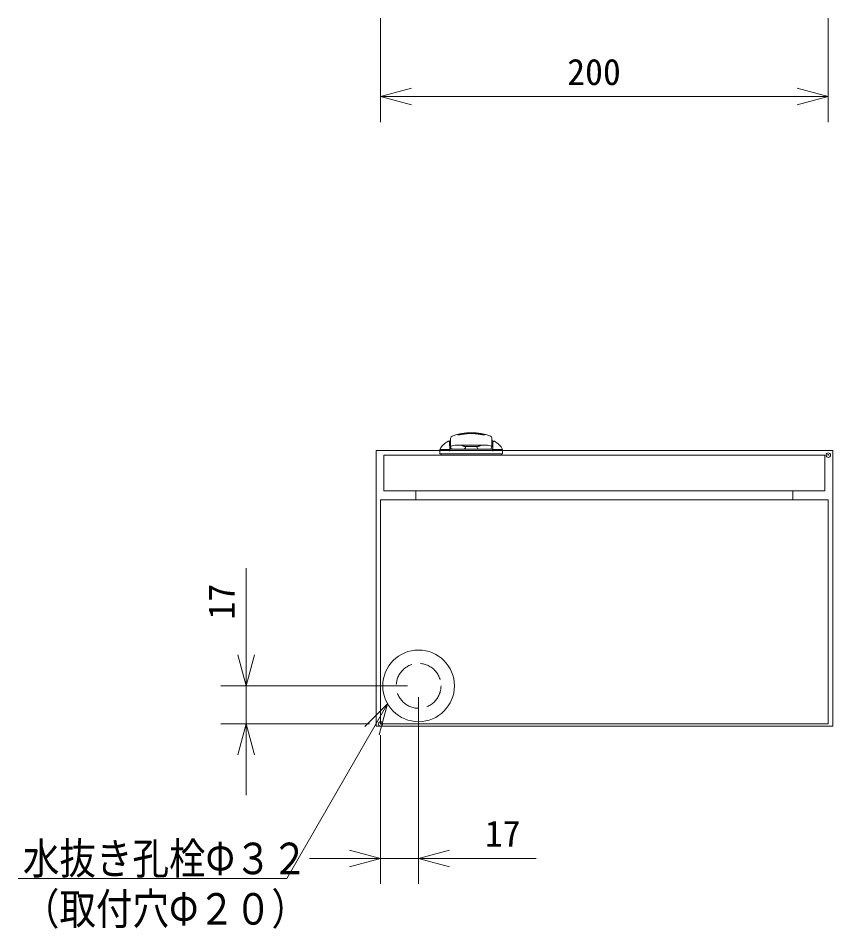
# Model space of a CAD drawing. Units: millimetres, scale not verified. Extents: x -604 to 680, y -403 to 388.
# Drawn here: x -582.5 to -218.6, y -403.5 to 3 of the extents above; entities that cross this region are included whole.
import ezdxf
from ezdxf.enums import TextEntityAlignment as Align

# ---------------------------------------------------------------- set-up
doc = ezdxf.new("R2010")
doc.units = ezdxf.units.MM
doc.header["$LTSCALE"] = 4
doc.header["$PDMODE"] = 32
doc.header["$PDSIZE"] = 2
doc.linetypes.add('DASHED3', pattern=[4, 3, -1])
doc.layers.add('0-8_GV', color=7, linetype='Continuous', lineweight=18)
doc.styles.add('ＭＳ ゴシック', font='')
doc.styles.get('ＭＳ ゴシック').set_extended_font_data('MS Gothic')

msp = doc.modelspace()

# ---------------------------------------------------------------- linework, layer by layer
at = {"layer": '0-8_GV'}
for p, q in [((-420.594, 2.976), (-420.594, -43.424)), ((-220.594, 2.976), (-220.594, -43.424)), ((-220.594, -32.024), (-420.594, -32.024)), ((-420.594, -32.024), (-406.744, -32.024)), ((-220.594, -32.024), (-234.444, -32.024)), ((-386.094, -182.82), (-386.094, -183.009)), ((-374.094, -183.009), (-374.094, -182.82)), ((-390.461, -185.873), (-390.461, -185.874)), ((-389.739, -186.319), (-389.723, -189.324)), ((-389.294, -188.053), (-389.294, -185.835)), ((-370.894, -185.604), (-370.894, -185.835)), ((-370.894, -185.835), (-370.894, -188.053)), ((-370.464, -189.324), (-370.448, -186.319)), ((-369.726, -185.874), (-369.727, -185.873)), ((-422.594, -190.024), (-218.594, -190.024)), ((-422.594, -313.024), (-422.594, -190.024)), ((-394.094, -191.524), (-394.094, -189.524)), ((-389.751, -189.524), (-394.094, -189.524)), ((-389.798, -187.324), (-389.574, -187.324)), ((-389.751, -190.324), (-389.751, -189.524)), ((-389.723, -189.324), (-389.474, -189.324)), ((-389.574, -189.324), (-389.574, -187.324)), ((-389.294, -187.324), (-389.574, -187.324)), ((-389.474, -189.324), (-389.473, -189.324)), ((-389.473, -189.324), (-370.714, -189.324)), ((-389.294, -188.324), (-389.294, -188.053)), ((-387.327, -187.624), (-384.401, -187.624)), ((-384.401, -187.624), (-375.786, -187.624)), ((-377.017, -188.124), (-383.171, -188.124)), ((-382.594, -188.124), (-382.594, -188.324)), ((-377.594, -188.324), (-377.594, -188.124)), ((-375.786, -187.624), (-372.86, -187.624)), ((-370.894, -188.053), (-370.894, -188.324)), ((-370.714, -189.324), (-370.713, -189.324)), ((-370.464, -189.324), (-370.713, -189.324)), ((-370.437, -190.324), (-370.437, -189.524)), ((-366.094, -189.524), (-370.437, -189.524)), ((-366.094, -189.524), (-366.094, -191.524)), ((-218.594, -190.024), (-218.594, -313.024)), ((-419.094, -192.024), (-222.094, -192.024)), ((-419.094, -208.024), (-419.094, -192.024)), ((-389.749, -191.524), (-394.094, -191.524)), ((-393.594, -192.024), (-393.594, -191.524)), ((-393.594, -192.024), (-366.594, -192.024)), ((-389.749, -191.524), (-370.438, -191.524)), ((-366.094, -191.524), (-370.438, -191.524)), ((-366.594, -191.524), (-366.594, -192.024)), ((-222.094, -192.024), (-222.094, -208.024)), ((-222.094, -208.024), (-419.094, -208.024)), ((-404.794, -208.024), (-404.794, -212.024)), ((-236.394, -208.024), (-236.394, -212.024)), ((-420.594, -212.024), (-220.594, -212.024)), ((-420.594, -312.024), (-420.594, -212.024)), ((-220.594, -212.024), (-220.594, -312.024)), ((-480.594, -295.024), (-480.594, -242.524)), ((-480.594, -295.024), (-480.594, -263.274)), ((-480.594, -295.024), (-480.594, -281.174)), ((-408.594, -295.024), (-491.994, -295.024)), ((-480.594, -312.024), (-480.594, -295.024)), ((-403.594, -300.024), (-403.594, -383.424)), ((-417.45, -303.024), (-462.45, -380.966)), ((-417.45, -303.024), (-424.375, -315.018)), ((-425.594, -312.024), (-491.994, -312.024)), ((-480.594, -312.024), (-480.594, -343.774)), ((-480.594, -312.024), (-480.594, -325.874)), ((-220.594, -312.024), (-420.594, -312.024)), ((-218.594, -313.024), (-422.594, -313.024)), ((-420.594, -317.024), (-420.594, -383.424)), ((-420.594, -372.024), (-452.344, -372.024)), ((-420.594, -372.024), (-434.444, -372.024)), ((-403.594, -372.024), (-420.594, -372.024)), ((-403.594, -372.024), (-389.744, -372.024)), ((-462.45, -380.966), (-582.45, -380.966))]:
    msp.add_line(p, q, dxfattribs=at)
for points in [[(-406.744, -35.735), (-420.594, -32.024), (-406.744, -28.312)], [(-234.444, -28.312), (-220.594, -32.024), (-234.444, -35.735)], [(-384.594, -182.804), (-384.636, -182.812), (-384.679, -182.82), (-384.722, -182.828), (-384.764, -182.836), (-384.806, -182.843), (-384.848, -182.851), (-384.889, -182.858), (-384.931, -182.866), (-384.972, -182.873), (-385.013, -182.88), (-385.053, -182.887), (-385.094, -182.894), (-385.134, -182.901), (-385.173, -182.908), (-385.212, -182.915), (-385.25, -182.921), (-385.288, -182.928), (-385.326, -182.934), (-385.362, -182.94), (-385.399, -182.946), (-385.434, -182.952), (-385.469, -182.958), (-385.504, -182.963), (-385.538, -182.968), (-385.571, -182.974), (-385.603, -182.978), (-385.634, -182.983), (-385.665, -182.988), (-385.694, -182.992), (-385.723, -182.996), (-385.75, -183), (-385.777, -183.003), (-385.803, -183.006), (-385.828, -183.01), (-385.852, -183.012), (-385.875, -183.015), (-385.897, -183.017), (-385.918, -183.019), (-385.937, -183.021)], [(-384.594, -182.804), (-384.394, -182.769), (-384.194, -182.734), (-383.995, -182.702), (-383.795, -182.671), (-383.596, -182.642), (-383.396, -182.614), (-383.196, -182.588), (-382.996, -182.564), (-382.796, -182.542), (-382.597, -182.52), (-382.397, -182.501), (-382.197, -182.484), (-381.997, -182.467), (-381.797, -182.453), (-381.597, -182.44), (-381.397, -182.429), (-381.197, -182.419), (-380.997, -182.411), (-380.797, -182.404), (-380.597, -182.4), (-380.397, -182.396), (-380.197, -182.395), (-379.997, -182.395), (-379.797, -182.396), (-379.597, -182.4), (-379.397, -182.404), (-379.197, -182.411), (-378.996, -182.419), (-378.796, -182.428), (-378.596, -182.44), (-378.396, -182.453), (-378.196, -182.467), (-377.996, -182.483), (-377.795, -182.501), (-377.595, -182.52), (-377.395, -182.541), (-377.194, -182.564), (-376.994, -182.588), (-376.794, -182.614)], [(-376.794, -182.614), (-376.593, -182.642), (-376.393, -182.671), (-376.192, -182.702), (-375.992, -182.735), (-375.793, -182.769), (-375.594, -182.804)], [(-374.716, -182.958), (-374.746, -182.953), (-374.776, -182.948), (-374.806, -182.943), (-374.838, -182.938), (-374.869, -182.933), (-374.901, -182.928), (-374.933, -182.922), (-374.965, -182.916), (-374.998, -182.911), (-375.031, -182.905), (-375.065, -182.899), (-375.098, -182.894), (-375.132, -182.888), (-375.167, -182.882), (-375.201, -182.875), (-375.236, -182.869), (-375.271, -182.863), (-375.306, -182.857), (-375.342, -182.85), (-375.378, -182.844), (-375.413, -182.838), (-375.449, -182.831), (-375.485, -182.824), (-375.521, -182.818), (-375.558, -182.811), (-375.594, -182.804)], [(-390.278, -185.834), (-390.255, -185.828), (-390.23, -185.821), (-390.204, -185.814), (-390.176, -185.807), (-390.147, -185.8), (-390.117, -185.793), (-390.085, -185.786), (-390.052, -185.779), (-390.018, -185.772), (-389.983, -185.766), (-389.947, -185.759), (-389.909, -185.752), (-389.87, -185.746), (-389.83, -185.74), (-389.788, -185.734), (-389.746, -185.729), (-389.702, -185.724), (-389.657, -185.719), (-389.611, -185.715), (-389.564, -185.712), (-389.515, -185.708), (-389.466, -185.706), (-389.415, -185.703), (-389.362, -185.701), (-389.309, -185.699)], [(-389.294, -185.835), (-389.294, -185.604), (-389.294, -185.004), (-389.294, -184.468)], [(-385.937, -183.021), (-385.956, -183.022), (-385.973, -183.024), (-385.99, -183.024), (-386.005, -183.025), (-386.019, -183.025), (-386.032, -183.025), (-386.043, -183.025), (-386.054, -183.024), (-386.063, -183.024), (-386.071, -183.022), (-386.078, -183.021), (-386.084, -183.019), (-386.088, -183.017), (-386.091, -183.015), (-386.093, -183.012), (-386.094, -183.009)], [(-374.094, -183.009), (-374.094, -183.012), (-374.096, -183.014), (-374.098, -183.016), (-374.101, -183.018), (-374.105, -183.02), (-374.11, -183.021), (-374.115, -183.022), (-374.122, -183.023), (-374.129, -183.024), (-374.138, -183.025), (-374.147, -183.025), (-374.157, -183.025), (-374.168, -183.025), (-374.18, -183.025), (-374.192, -183.025), (-374.206, -183.024), (-374.22, -183.023), (-374.235, -183.022), (-374.251, -183.021), (-374.267, -183.02), (-374.285, -183.018), (-374.303, -183.016), (-374.322, -183.014), (-374.341, -183.012), (-374.362, -183.009), (-374.383, -183.007), (-374.405, -183.004), (-374.427, -183.001), (-374.451, -182.998), (-374.475, -182.994), (-374.499, -182.991), (-374.524, -182.987), (-374.55, -182.984), (-374.576, -182.98), (-374.603, -182.976), (-374.63, -182.971), (-374.659, -182.967), (-374.687, -182.962), (-374.716, -182.958)], [(-370.894, -184.468), (-370.894, -185.004), (-370.894, -185.604)], [(-370.879, -185.699), (-370.826, -185.701), (-370.773, -185.703), (-370.722, -185.706), (-370.672, -185.708), (-370.624, -185.712), (-370.577, -185.715), (-370.53, -185.719), (-370.486, -185.724), (-370.442, -185.729), (-370.399, -185.734), (-370.357, -185.74), (-370.317, -185.746), (-370.278, -185.752), (-370.24, -185.759), (-370.204, -185.766), (-370.168, -185.773), (-370.134, -185.78), (-370.101, -185.787), (-370.07, -185.794), (-370.039, -185.801), (-370.01, -185.808), (-369.982, -185.815), (-369.956, -185.821), (-369.931, -185.828), (-369.908, -185.834)], [(-383.171, -188.124), (-383.203, -188.123), (-383.236, -188.12), (-383.27, -188.116), (-383.303, -188.111), (-383.337, -188.105), (-383.372, -188.097), (-383.406, -188.088), (-383.442, -188.078), (-383.477, -188.067), (-383.513, -188.056), (-383.548, -188.043), (-383.584, -188.03), (-383.62, -188.016), (-383.655, -188.002), (-383.691, -187.987), (-383.727, -187.972), (-383.763, -187.956), (-383.799, -187.94), (-383.835, -187.923), (-383.871, -187.906), (-383.907, -187.888), (-383.943, -187.871), (-383.979, -187.853), (-384.015, -187.834), (-384.05, -187.816), (-384.086, -187.798), (-384.122, -187.779), (-384.157, -187.76), (-384.192, -187.74), (-384.227, -187.721), (-384.262, -187.702), (-384.297, -187.682), (-384.332, -187.663), (-384.367, -187.643), (-384.401, -187.624)], [(-375.786, -187.624), (-375.82, -187.643), (-375.855, -187.663), (-375.89, -187.682), (-375.925, -187.702), (-375.96, -187.721), (-375.995, -187.74), (-376.03, -187.76), (-376.066, -187.779), (-376.101, -187.798), (-376.137, -187.816), (-376.172, -187.834), (-376.208, -187.853), (-376.244, -187.871), (-376.28, -187.888), (-376.316, -187.906), (-376.352, -187.923), (-376.388, -187.94), (-376.424, -187.956), (-376.46, -187.972), (-376.496, -187.987), (-376.532, -188.002), (-376.568, -188.016), (-376.604, -188.03), (-376.639, -188.043), (-376.675, -188.056), (-376.71, -188.067), (-376.746, -188.078), (-376.781, -188.088), (-376.816, -188.097), (-376.85, -188.105), (-376.884, -188.111), (-376.918, -188.116), (-376.951, -188.12), (-376.984, -188.123), (-377.017, -188.124)], [(-476.882, -281.174), (-480.594, -295.024), (-484.305, -281.174)], [(-427.589, -313.162), (-417.45, -303.024), (-421.161, -316.874)], [(-484.305, -325.874), (-480.594, -312.024), (-476.882, -325.874)], [(-434.444, -368.312), (-420.594, -372.024), (-434.444, -375.735)], [(-389.744, -375.735), (-403.594, -372.024), (-389.744, -368.312)], [(-351.094, -372.024), (-403.594, -372.024), (-371.844, -372.024)]]:
    msp.add_lwpolyline(points, dxfattribs=at)
msp.add_circle((-403.594, -295.024), 16, dxfattribs=at)
at = {"layer": '0-8_GV', "linetype": 'DASHED3'}
msp.add_circle((-403.594, -295.024), 10, dxfattribs=at)
at = {"layer": '0-8_GV'}
for centre, radius, start, end in [((-380.094, -207.024), 25, 70.022, 109.978), ((-386.909, -193.042), 8, 116.365, 153.912), ((-390.239, -186.322), 0.5, 0.31, 116.267), ((-390.239, -186.322), 0.5, 0.31, 96.235), ((-388.294, -184.468), 1, 109.978, 180), ((-371.894, -184.468), 1, 0, 70.022), ((-369.948, -186.322), 0.5, 63.733, 179.69), ((-373.279, -193.042), 8, 26.088, 63.635), ((-388.294, -188.324), 1, 180, 270), ((-389.32, -186.726), 1.328, 271.148, 299.053), ((-387.444, -190.615), 2.993, 87.762, 114.293), ((-383.594, -188.324), 1, 270, 0), ((-376.594, -188.324), 1, 180, 270), ((-372.758, -190.692), 3.07, 66.043, 91.902), ((-371.894, -188.324), 1, 270, 0), ((-370.867, -186.726), 1.328, 240.947, 268.852), ((-220.594, -192.023), 0.25, 0.11459, 180.11459), ((-420.594, -312.023), 0.25, 0.11459, 180.11459)]:
    msp.add_arc(centre, radius, start, end, dxfattribs=at)
for centre, major_axis, start_param, end_param in [((-387.76, -192.996), (0, 8), 1.0938689, 1.121811), ((-389.474, -190.324), (0, 1), 6.2831853, 7.8539816), ((-370.713, -190.324), (0, 1), 4.712389, 6.2831853), ((-372.427, -192.996), (0, 8), 5.1613743, 5.1893164)]:
    msp.add_ellipse(centre, major_axis=major_axis, ratio=0.276171, start_param=start_param, end_param=end_param, dxfattribs=at)
for p in [(-220.594, -192.024), (-420.594, -312.024)]:
    msp.add_point(p, dxfattribs=at)

# ---------------------------------------------------------------- texts
at = {"layer": '0-8_GV', "style": 'ＭＳ ゴシック'}
for s, p in [('200', (-337.213, -30.374)), ('17', (-374.01, -370.374))]:
    msp.add_text(s, height=11.73, dxfattribs=at).set_placement(p, align=Align.BOTTOM_LEFT)
msp.add_text('17', height=11.73, rotation=90, dxfattribs=at).set_placement((-482.244, -265.44), align=Align.BOTTOM_LEFT)
at = {"layer": '0-8_GV', "style": 'ＭＳ ゴシック', "width": 0.85}
for s, p in [('水抜き孔栓Φ３２', (-580.367, -383.336)), ('（取付穴Φ２０）', (-580.367, -405.836))]:
    msp.add_text(s, height=14.08, dxfattribs=at).set_placement(p, align=Align.BOTTOM_LEFT)

doc.saveas('drawing.dxf')
